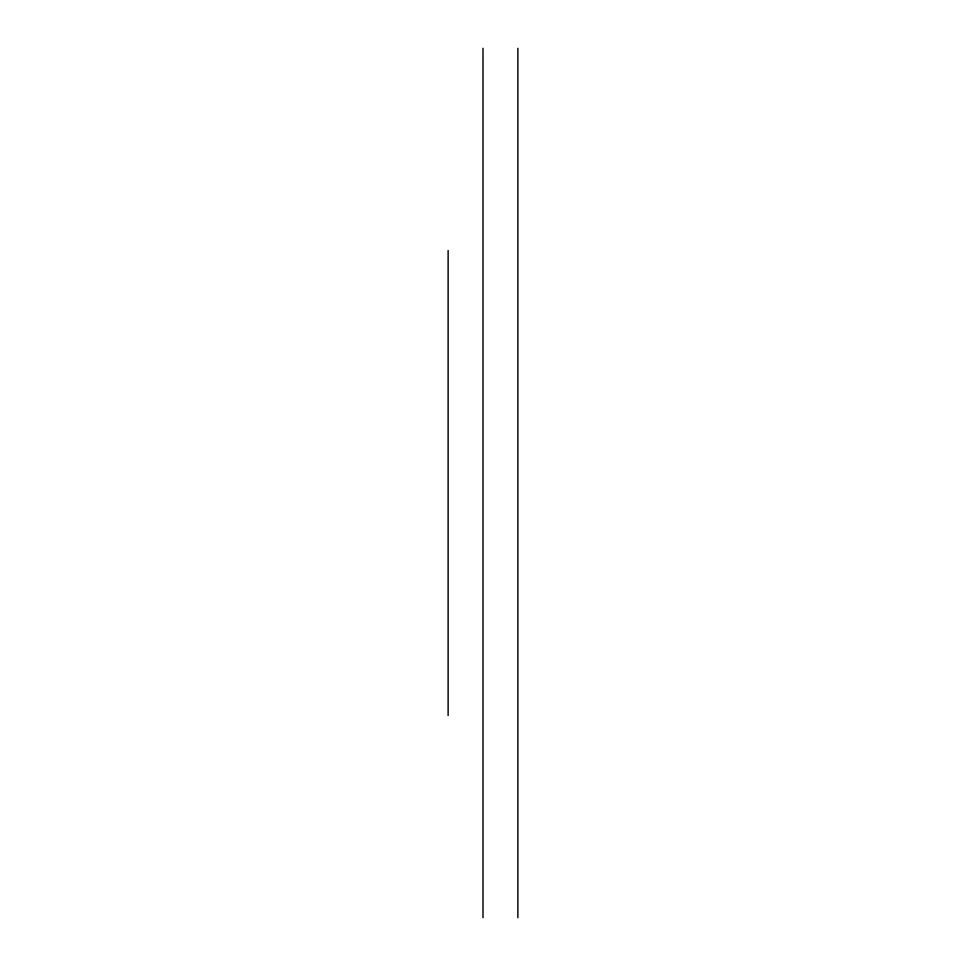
<?xml version="1.0" encoding="UTF-8"?>
<svg xmlns="http://www.w3.org/2000/svg" width="966" height="966" viewBox="0 0 966 966"><rect width="100%" height="100%" fill="white"/><g stroke="black" fill="none" stroke-linecap="round" stroke-linejoin="round"><path stroke-width="1.45" d="M517.873 48.3L517.873 917.7M483 48.3L483 917.7M448.127 250.544L448.127 715.456"/></g></svg>
